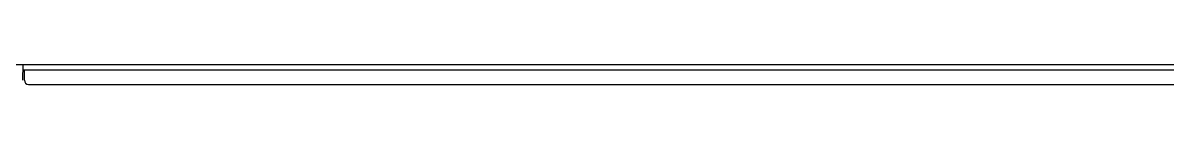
# Model space of a CAD drawing. Header units: millimetres. Extents: x -16733 to -11990, y 4333 to 7122.
# Drawn here: x -15216.4 to -14939.8, y 5611.4 to 5616.2 of the extents above; entities that cross this region are included whole.
import ezdxf

# ---------------------------------------------------------------- set-up
doc = ezdxf.new("R2010")
doc.units = ezdxf.units.MM
doc.header["$LTSCALE"] = 346.5
doc.layers.get('0').update_dxf_attribs({"linetype": 'CONTINUOUS'})

msp = doc.modelspace()

# ---------------------------------------------------------------- linework, layer by layer
at = {"color": 7, "linetype": 'Continuous'}
for p, q in [((-15240.16, 5616.2), (-14688.23, 5616.2)), ((-15216.41, 5612.39), (-15216.37, 5616.2)), ((-15216.24, 5614.9), (-15186.04, 5614.9)), ((-15216.04, 5612.4), (-15216.04, 5614.9)), ((-15216.04, 5614.9), (-14688.04, 5614.9)), ((-15185.74, 5614.9), (-14688.64, 5614.9))]:
    msp.add_line(p, q, dxfattribs=at)
msp.add_line((-15215.04, 5611.4), (-14689.04, 5611.4))
for centre, radius, start in [((-15216.24, 5616.7), 1.8, 265.4118), ((-15215.04, 5612.4), 1, 180)]:
    msp.add_arc(centre, radius, start, 270, dxfattribs=at)

doc.saveas('drawing.dxf')
